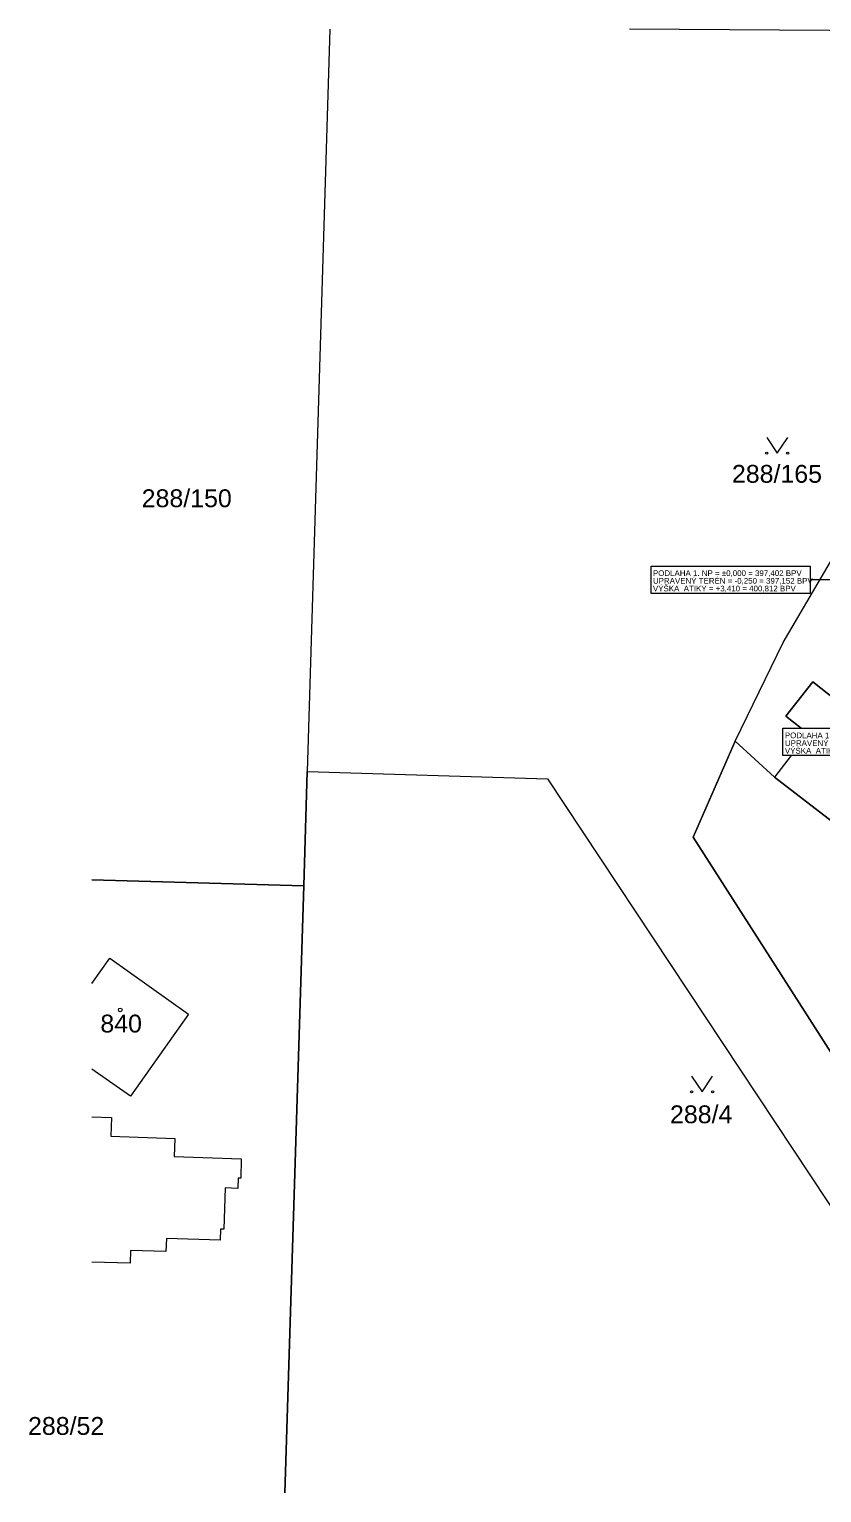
# Model space of a CAD drawing. Header units: millimetres. Extents: x 406050 to 619663, y -271768 to -128786.
# Drawn here: x 406050 to 481540, y -269476 to -130022 of the extents above; entities that cross this region are included whole.
import ezdxf

# ---------------------------------------------------------------- set-up
doc = ezdxf.new("R2010")
doc.units = ezdxf.units.MM
doc.header["$MEASUREMENT"] = 0
for name, color, linetype in [('BT_hranice_budov', 7, 'Continuous'), ('BT_hranice_parcel', 7, 'Continuous'), ('BT_mapove_znacky', 7, 'Continuous'), ('BT_text_parcel', 7, 'Continuous'), ('BT_vnitrni_kresby', 7, 'Continuous'), ('Situace - koordinační', 7, 'Continuous')]:
    doc.layers.add(name, color=color, linetype=linetype)
doc.styles.add('GENEROVANÝ_STYL_1', font='Arial.ttf')
doc.styles.add('GENEROVANÝ_STYL_3', font='HelveticaNeue.ttc')

msp = doc.modelspace()

# ---------------------------------------------------------------- linework, layer by layer
at = {"layer": 'BT_hranice_budov', "color": 7, "linetype": 'Continuous', "lineweight": 13, "flags": 128}
for points in [[(491531.9, -194156.5), (486001.9, -189866.5), (482821.9, -193886.5), (480701.9, -192196.5), (478121.9, -195486.5), (479585.8, -196634.2)], [(478641.5, -199222), (477031.9, -201286.5), (482551.9, -205546.5), (485031.9, -202326.5), (485871.9, -202986.5), (486461.9, -202236.5), (489241.9, -204406.5), (491981.9, -200976.5)], [(412021.2, -220946.3), (413721.9, -218546.5), (421231.9, -223866.5), (415691.9, -231686.5), (412021.2, -229116)], [(412021.2, -233641), (413871.9, -233706.5), (413821.9, -235506.5), (419901.9, -235726.5), (419841.9, -237436.5), (426241.9, -237666.5), (426191.9, -239496.5), (425951.9, -239486.5), (425911.9, -240476.5), (424721.9, -240436.5), (424591.9, -244366.5), (424271.9, -244356.5), (424241.9, -245396.5), (419111.9, -245236.5), (419071.9, -246476.5), (415691.9, -246406.5), (415661.9, -247596.5), (412021.2, -247495.3)]]:
    msp.add_lwpolyline(points, dxfattribs=at)
at = {"layer": 'BT_hranice_parcel', "color": 7, "linetype": 'Continuous', "lineweight": 13, "flags": 128}
for points in [[(434696.2, -130021.6), (432531.9, -200746.5), (432201.9, -211636.5), (412021.2, -211071.9)], [(434696.2, -130021.6), (432531.9, -200746.5)], [(510074, -269475.5), (509511.9, -268636.5), (486741.9, -234266.5), (469291.9, -207016.5), (473291.9, -197866.5), (477851.9, -188446.5), (483461.9, -178916.5), (492071.9, -163966.5), (494381.9, -160746.5), (503931.9, -146316.5), (506211.9, -143666.5), (517661.9, -130366.5), (515631.9, -130356.5), (463218.3, -130021.6)], [(489808.6, -199222), (491981.9, -200976.5), (489241.9, -204406.5), (486461.9, -202236.5), (485871.9, -202986.5), (485031.9, -202326.5), (482551.9, -205546.5), (477031.9, -201286.5), (473291.9, -197866.5), (477851.9, -188446.5), (483461.9, -178916.5), (492791.9, -190426.5), (491531.9, -194156.5), (489621.8, -196634.2)], [(491981.9, -200976.5), (489241.9, -204406.5), (486461.9, -202236.5), (485871.9, -202986.5), (485031.9, -202326.5), (482551.9, -205546.5), (477031.9, -201286.5), (473291.9, -197866.5), (469291.9, -207016.5), (486741.9, -234266.5), (510001.9, -216566.5), (538911.9, -251686.5), (542411.9, -249686.5), (524261.9, -228226.5), (504731.9, -204876.5), (492791.9, -190426.5), (491531.9, -194156.5)], [(430387.8, -269475.5), (432201.9, -211636.5), (432531.9, -200746.5), (455401.9, -201436.5), (500466.1, -269475.5)], [(455401.9, -201436.5), (500466.1, -269475.5)], [(412021.2, -211071.9), (432201.9, -211636.5), (430387.8, -269475.5)], [(412021.2, -220946.3), (413721.9, -218546.5), (421231.9, -223866.5), (415691.9, -231686.5), (412021.2, -229116)], [(412021.2, -220946.3), (413721.9, -218546.5), (421231.9, -223866.5), (415691.9, -231686.5), (412021.2, -229116)], [(412021.2, -233641), (413871.9, -233706.5), (413821.9, -235506.5), (419901.9, -235726.5), (419841.9, -237436.5), (426241.9, -237666.5), (426191.9, -239496.5), (425951.9, -239486.5), (425911.9, -240476.5), (424721.9, -240436.5), (424591.9, -244366.5), (424271.9, -244356.5), (424241.9, -245396.5), (419111.9, -245236.5), (419071.9, -246476.5), (415691.9, -246406.5), (415661.9, -247596.5), (412021.2, -247495.3)], [(412021.2, -233641), (413871.9, -233706.5), (413821.9, -235506.5), (419901.9, -235726.5), (419841.9, -237436.5), (426241.9, -237666.5), (426191.9, -239496.5), (425951.9, -239486.5), (425911.9, -240476.5), (424721.9, -240436.5), (424591.9, -244366.5), (424271.9, -244356.5), (424241.9, -245396.5), (419111.9, -245236.5), (419071.9, -246476.5), (415691.9, -246406.5), (415661.9, -247596.5), (412021.2, -247495.3)]]:
    msp.add_lwpolyline(points, dxfattribs=at)
for points in [[(465278, -183771.6), (465278, -181176.6), (480441.1, -181176.6), (480441.1, -183771.6)], [(477849.6, -199229.1), (477849.6, -196634.2), (493012.6, -196634.2), (493012.6, -199229.1)]]:
    msp.add_lwpolyline(points, close=True, dxfattribs=at)
at = {"layer": 'BT_mapove_znacky', "color": 7, "linetype": 'Continuous', "lineweight": 13, "flags": 128}
for points in [[(476295.9, -168919.9), (477295.9, -170419.9), (478295.9, -168919.9)], [(469148.2, -229771.5), (470148.2, -231271.5), (471148.2, -229771.5)]]:
    msp.add_lwpolyline(points, dxfattribs=at)
at = {"layer": 'BT_mapove_znacky', "color": 7, "linetype": 'Continuous', "lineweight": 13}
for centre, radius in [((476295.9, -170419.9), 100), ((478295.9, -170419.9), 100), ((414711.9, -223466.5), 175), ((469148.2, -231271.5), 100), ((471148.2, -231271.5), 100)]:
    msp.add_circle(centre, radius, dxfattribs=at)
at = {"layer": 'BT_vnitrni_kresby', "color": 7, "linetype": 'Continuous', "lineweight": 13, "flags": 128}
for points in [[(478121.9, -195486.5), (480701.9, -192196.5)], [(480701.9, -192196.5), (482821.9, -193886.5)], [(479585.8, -196634.2), (478121.9, -195486.5)], [(478641.5, -199222), (477031.9, -201286.5)]]:
    msp.add_lwpolyline(points, dxfattribs=at)
at = {"layer": 'Situace - koordinační', "color": 7, "linetype": 'Continuous', "lineweight": 13}
msp.add_lwpolyline([(490573.5, -182474.1), (480441.1, -182474.1)], dxfattribs=at)

# ---------------------------------------------------------------- texts
at = {"layer": 'BT_text_parcel', "color": 7, "linetype": 'Continuous', "lineweight": 13, "char_height": 1700, "style": 'GENEROVANÝ_STYL_3'}
for s, insert, attachment_point in [('\\A1;{\\pql;\\fHelvetica Neue|b0|i0|c0|p0;\\W1.000000;288/165}', (472985.9, -173258.3), 7), ('\\A1;{\\pql;\\fHelvetica Neue|b0|i0|c0|p0;\\W1.000000;288/150}', (416758.3, -175584.9), 7), ('\\A1;{\\pql;\\fHelvetica Neue|b0|i0|c0|p0;\\W1.000000;840}', (412821.9, -225642.9), 7), ('\\A1;{\\pqc;\\fHelvetica Neue|b0|i0|c0|p0;\\W1.000000;288/4}', (470058.2, -233428.5), 5), ('\\A1;{\\pqc;\\fHelvetica Neue|b0|i0|c0|p0;\\W1.000000;288/52}', (409561.9, -263123.5), 5)]:
    msp.add_mtext(s, dxfattribs=dict(at, insert=insert, attachment_point=attachment_point))
at = {"layer": 'Situace - koordinační', "color": 7, "linetype": 'Continuous', "lineweight": 13, "char_height": 540, "attachment_point": 7, "line_spacing_factor": 0.814325, "style": 'GENEROVANÝ_STYL_1'}
for s, insert in [('\\A1;{\\pql;\\fArial|b0|i0|c0|p0;\\W1.000000;PODLAHA 1. NP = ±0,000 = 397,402 BPV\\P\\pql;\\fArial|b0|i0|c0|p0;\\W1.000000;UPRAVENÝ TERÉN = -0,250 = 397,152 BPV\\P\\pql;\\fArial|b0|i0|c0|p0;\\W1.000000;VÝŠKA  ATIKY = +3,410 = 400,812 BPV}', (465461.4, -183684.1)), ('\\A1;{\\pql;\\fArial|b0|i0|c0|p0;\\W1.000000;PODLAHA 1. NP = ±0,000 = 397,052 BPV\\P\\pql;\\fArial|b0|i0|c0|p0;\\W1.000000;UPRAVENÝ TERÉN = -0,250 = 396,802 BPV\\P\\pql;\\fArial|b0|i0|c0|p0;\\W1.000000;VÝŠKA  ATIKY = +2,750 = 399,802 BPV}', (478032.6, -199141.7))]:
    msp.add_mtext(s, dxfattribs=dict(at, insert=insert))

doc.saveas('drawing.dxf')
